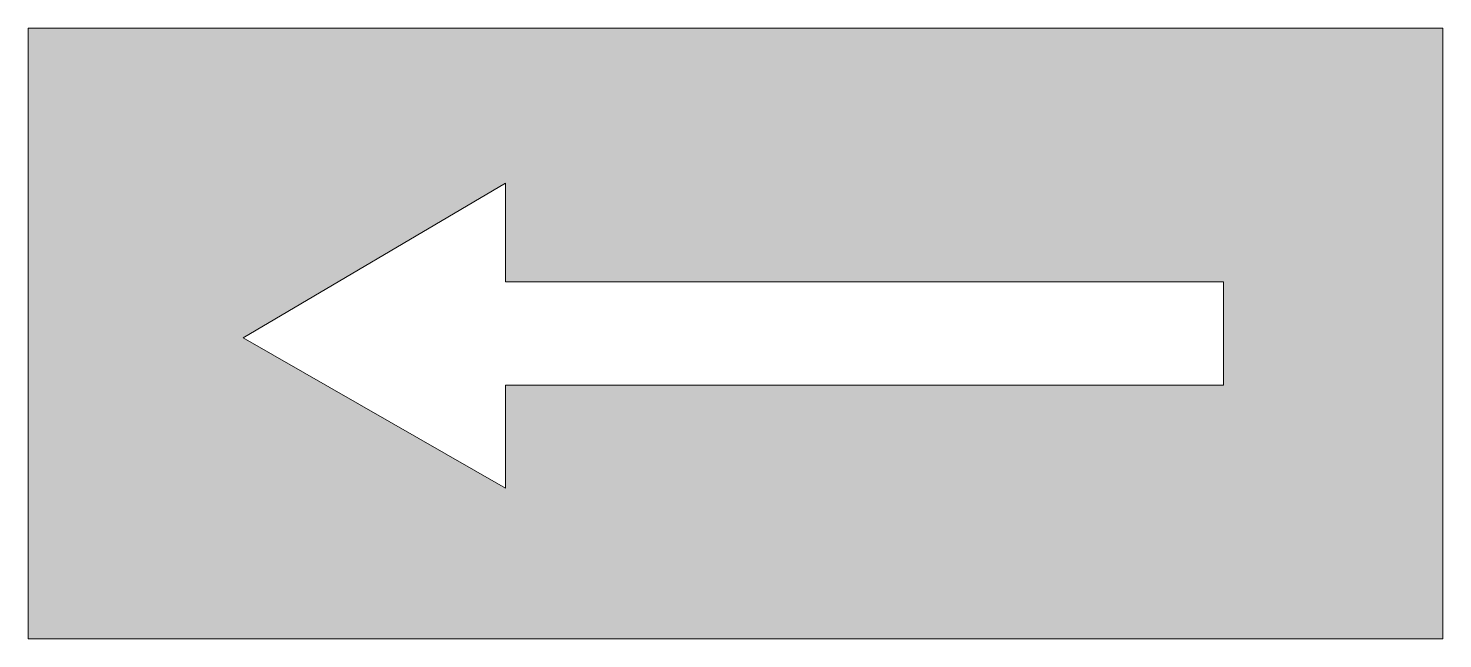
# Model space of a CAD drawing. Header units: millimetres. Extents: x -139 to 133, y -57 to 60.
import ezdxf

# ---------------------------------------------------------------- set-up
doc = ezdxf.new("R2010")
doc.units = ezdxf.units.MM
doc.header["$LTSCALE"] = 0.5

msp = doc.modelspace()

# ---------------------------------------------------------------- hatches: boundary and pattern name
for points in [[(132.97, 59.99), (132.97, 30.21), (-139.13, 30.21)], [(132.97, 59.99), (-139.13, 59.99), (-139.13, 30.21)], [(-47.33, 30.21), (-97.78, 0.44), (-139.13, 0.44)], [(-47.33, 30.21), (-139.13, 30.21), (-139.13, 0.44)], [(132.97, 30.21), (132.97, 11.19), (-47.33, 11.19)], [(132.97, 30.21), (-47.33, 30.21), (-47.33, 11.19)], [(132.97, 11.19), (132.97, -8.66), (90.79, -8.66)], [(132.97, 11.19), (90.79, 11.19), (90.79, -8.66)], [(-97.78, 0.44), (-47.33, -28.51), (-139.13, -28.51)], [(-97.78, 0.44), (-139.13, 0.44), (-139.13, -28.51)], [(132.97, -8.66), (132.97, -28.51), (-47.33, -28.51)], [(132.97, -8.66), (-47.33, -8.66), (-47.33, -28.51)], [(132.97, -28.51), (132.97, -57.46), (-139.13, -57.46)], [(132.97, -28.51), (-139.13, -28.51), (-139.13, -57.46)]]:
    msp.add_hatch(color=1).paths.add_polyline_path(points)

# ---------------------------------------------------------------- linework, layer by layer
at = {"color": 1, "linetype": 'Continuous', "lineweight": 9}
for points in [[(132.97, -57.46), (-139.13, -57.46), (-139.13, 59.99), (132.97, 59.99)], [(132.97, -57.46), (132.97, 59.99)], [(-47.33, -28.51), (-97.78, 0.44), (-47.33, 30.21), (-47.33, 11.19)], [(90.79, 11.19), (-47.33, 11.19)], [(90.79, 11.19), (90.79, -8.66)], [(90.79, -8.66), (-47.33, -8.66)], [(-47.33, -8.66), (-47.33, -28.51)]]:
    msp.add_lwpolyline(points, dxfattribs=at)

doc.saveas('drawing.dxf')
